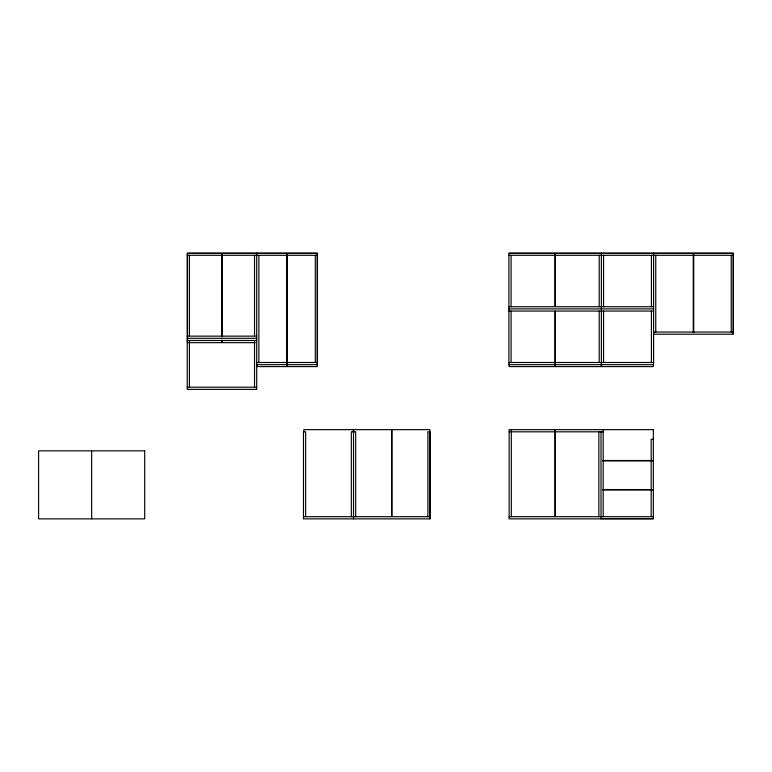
<?xml version="1.0" encoding="UTF-8"?>
<svg xmlns="http://www.w3.org/2000/svg" width="772" height="772" viewBox="0 0 772 772"><rect width="100%" height="100%" fill="white"/><g stroke="black" fill="none" stroke-linecap="round" stroke-linejoin="round"><path stroke-width="1.16" d="M221.738 253.38L187.49 253.38L187.49 342.662M222.22 253.38L256.458 253.38M256.941 253.38L286.837 253.38M287.319 253.38L317.215 253.38L317.215 366.594L287.319 366.594L287.319 254.586M509.153 253.38L554.971 253.38M555.329 253.38L601.147 253.38M601.629 253.38L653.344 253.38M653.826 253.38L693.256 253.38M693.738 253.38L733.159 253.38L733.159 333.736M187.249 255.31L317.456 255.31M508.912 255.31L733.4 255.31M508.912 306.735L653.585 306.735M508.912 308.897L653.585 308.897M508.912 311.068L653.585 311.068M653.585 332.047L733.4 332.047M653.585 334.218L733.4 334.218L733.4 253.139L508.912 253.139L508.912 364.664L653.585 364.664L653.585 253.139M187.249 336.148L256.7 336.148M187.249 338.319L256.7 338.319M187.249 340.491L256.7 340.491M188.677 342.662L221.738 342.662L221.738 340.278M255.271 342.662L222.22 342.662L222.22 340.278M256.7 362.493L317.456 362.493M508.912 362.493L653.585 362.493M256.7 364.664L317.456 364.664L317.456 253.139L187.249 253.139L187.249 389.377L256.7 389.377L256.7 253.139M187.249 387.206L256.7 387.206M509.153 431.818L603.193 431.818M653.344 439.287L651.172 439.287L651.172 516.69M602.826 460.508L653.344 460.508M602.826 460.865L653.344 460.865M602.826 489.564L653.344 489.564M602.826 489.921L653.344 489.921M303.473 516.69L430.062 516.69M509.153 516.69L653.344 516.69M601.629 518.62L653.344 518.62M731.229 255.31L731.229 332.047M693.738 254.577L693.738 332.539M693.256 254.577L693.256 332.539M655.756 255.31L655.756 332.047M653.344 364.181L653.344 366.594L601.629 366.594L601.629 364.181M651.414 255.31L651.414 306.735M651.414 311.068L651.414 362.493M603.559 255.31L603.559 306.735M603.559 311.068L603.559 362.493M603.193 429.647L603.193 516.69M601.388 253.139L601.388 364.664M601.147 364.181L601.147 366.594L555.329 366.594L555.329 311.193M601.021 431.818L601.021 518.861M599.217 255.31L599.217 306.735M599.217 311.068L599.217 362.493M598.85 431.818L598.85 516.69M555.329 254.586L555.329 306.368M555.329 429.647L555.329 516.449M554.971 254.586L554.971 306.368M554.971 311.193L554.971 366.594L509.153 366.594L509.153 364.181M554.971 429.647L554.971 516.449M511.325 429.647L511.325 516.69M511.083 255.31L511.083 306.735M511.083 311.068L511.083 362.493M429.821 518.861L429.821 429.647L391.964 429.647L391.964 516.449M427.891 516.69L427.891 431.818L430.062 431.818L430.062 518.861L303.473 518.861L303.473 431.818L305.644 431.818L305.644 516.69M391.607 516.449L391.607 429.647L353.75 429.647L353.75 432.059M355.68 516.69L355.68 431.818L351.337 431.818L351.337 516.69M353.508 431.818L353.508 518.861M353.267 432.059L353.267 429.647L303.84 429.647L303.84 432.059M315.294 255.31L315.294 362.493M286.837 254.586L286.837 366.594L256.941 366.594L256.941 364.181M258.871 255.31L258.871 362.493M254.528 255.31L254.528 336.148M254.528 340.491L254.528 387.206M222.22 254.577L222.22 336.708M221.738 254.577L221.738 336.708M189.42 255.31L189.42 336.148M189.42 340.491L189.42 387.206M91.646 450.858L91.646 518.861M653.344 429.647L509.153 429.647L509.153 518.861L653.344 518.861L653.344 429.647M144.692 450.858L38.6 450.858L38.6 518.861L144.692 518.861L144.692 450.858"/></g></svg>
